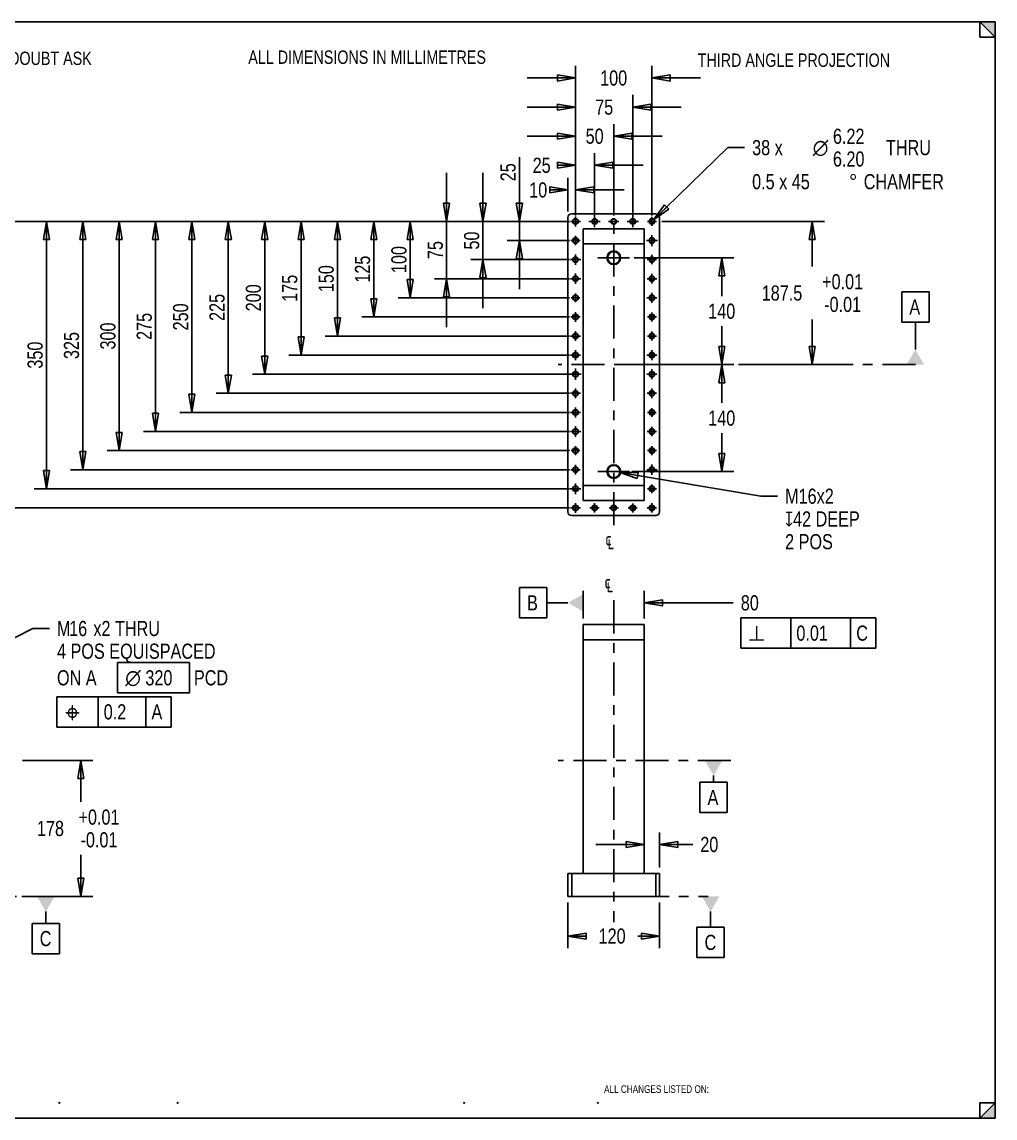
# Model space of a CAD drawing. Header units: inches. Extents: x 0.1 to 16.4, y 0 to 11.6.
# Drawn here: x 6.39 to 16.42, y 0.28 to 11.57 of the extents above; entities that cross this region are included whole.
import ezdxf
from ezdxf.enums import TextEntityAlignment as Align

# ---------------------------------------------------------------- set-up
doc = ezdxf.new("R2010")
doc.units = ezdxf.units.IN
doc.header["$LTSCALE"] = 0.909449
doc.header["$MEASUREMENT"] = 0
doc.linetypes.add('CENTER', pattern=[0.6, 0.375, -0.075, 0.075, -0.075])
doc.linetypes.add('DASHED', pattern=[0.2, 0.1, -0.1])
doc.layers.get('0').update_dxf_attribs({"linetype": 'CONTINUOUS'})
doc.layers.add('02___PRT_ALL_AXES', color=7, linetype='CONTINUOUS')
doc.styles.get("Standard").update_dxf_attribs({"font": 'txt', "width": 0.8})
doc.styles.add('TEXTSTYLE_1', font='gdt', dxfattribs={"width": 0.8})
doc.dimstyles.new('DIMSTYLE_1', dxfattribs={"dimtxt": 0.15625, "dimasz": 0.1875, "dimexe": 0.125, "dimexo": 0.0625, "dimgap": 0.078125, "dimtad": 0, "dimtih": 1, "dimtoh": 1, "dimlfac": 5, "dimzin": 4, "dimdsep": 46, "dimtxsty": 'STANDARD', "dimblk": 'CLOSED', "dimblk1": 'CLOSED', "dimblk2": 'CLOSED', "dimcen": 0.09, "dimadec": 0, "dimazin": 0, "dimtp": 0.01, "dimtm": 0.01, "dimtfac": 1, "dimtofl": 0, "dimtmove": 0, "dimatfit": 3, "dimldrblk": 'CLOSED', "dimfxl": 1, "dimtolj": 1, "dimtzin": 4, "dimarcsym": 0})
doc.dimstyles.new('DIMSTYLE_2', dxfattribs={"dimtxt": 0.15625, "dimasz": 0.1875, "dimexe": 0.125, "dimexo": 0.0625, "dimgap": 0.078125, "dimtad": 0, "dimtih": 1, "dimtoh": 1, "dimlfac": 5, "dimzin": 4, "dimdsep": 46, "dimtxsty": 'STANDARD', "dimblk": 'CLOSED', "dimblk1": 'CLOSED', "dimblk2": 'CLOSED', "dimcen": 0.09, "dimadec": 0, "dimazin": 0, "dimtol": 1, "dimtp": 0.01, "dimtm": 0.01, "dimtfac": 1, "dimtofl": 0, "dimtmove": 0, "dimatfit": 3, "dimldrblk": 'CLOSED', "dimfxl": 1, "dimtolj": 1, "dimtzin": 4, "dimarcsym": 0})
doc.dimstyles.new('DIMSTYLE_3', dxfattribs={"dimtxt": 0.15625, "dimasz": 0.1875, "dimexe": 0.125, "dimexo": 0.0625, "dimgap": 0.09, "dimtad": 0, "dimtih": 1, "dimtoh": 1, "dimlfac": 5, "dimzin": 4, "dimdsep": 46, "dimtxsty": 'STANDARD', "dimblk": 'CLOSED', "dimblk1": 'CLOSED', "dimblk2": 'CLOSED', "dimcen": 0.09, "dimadec": 0, "dimazin": 0, "dimtp": 0.01, "dimtm": 0.01, "dimtfac": 1, "dimtofl": 0, "dimtmove": 0, "dimatfit": 2, "dimldrblk": 'CLOSED', "dimfxl": 1, "dimtolj": 1, "dimtzin": 4, "dimarcsym": 0})
doc.dimstyles.new('DIMSTYLE_5', dxfattribs={"dimtxt": 0.15625, "dimasz": 0.1875, "dimexe": 0.125, "dimexo": 0.0625, "dimgap": 0.039062, "dimtad": 0, "dimtih": 1, "dimtoh": 1, "dimlfac": 5, "dimzin": 4, "dimdsep": 46, "dimtxsty": 'STANDARD', "dimblk": 'CLOSED', "dimblk1": 'CLOSED', "dimblk2": 'CLOSED', "dimcen": 0.09, "dimadec": 0, "dimazin": 0, "dimtp": 0.01, "dimtm": 0.01, "dimtfac": 1, "dimtofl": 0, "dimtmove": 0, "dimatfit": 3, "dimldrblk": 'CLOSED', "dimfxl": 1, "dimtolj": 1, "dimtzin": 4, "dimarcsym": 0})
doc.dimstyles.new('DIMSTYLE_6', dxfattribs={"dimtxt": 0.15625, "dimasz": 0.1875, "dimexe": 0.125, "dimexo": 0.0625, "dimgap": 0.09, "dimtad": 0, "dimtih": 1, "dimtoh": 1, "dimlfac": 5, "dimzin": 4, "dimdsep": 46, "dimtxsty": 'STANDARD', "dimblk": 'CLOSED', "dimblk1": 'CLOSED', "dimblk2": 'CLOSED', "dimcen": 0.09, "dimadec": 0, "dimazin": 0, "dimlim": 1, "dimtp": 0.02, "dimtfac": 1, "dimtofl": 0, "dimtmove": 0, "dimatfit": 2, "dimldrblk": 'CLOSED', "dimfxl": 1, "dimtolj": 1, "dimtzin": 4, "dimarcsym": 0})

# ---------------------------------------------------------------- blocks, each defined once
blk = doc.blocks.new('_CLOSED')
at = {"color": 0, "linetype": 'BYBLOCK'}
for p, q in [((0, 0), (-1, 0.167)), ((-1, 0.167), (-1, -0.167)), ((-1, -0.167), (0, 0)), ((-1, 0), (0, 0))]:
    blk.add_line(p, q, dxfattribs=at)
blk = doc.blocks.new('*D0')
at = {"color": 2, "linetype": 'CONTINUOUS'}
for p, q in [((12.959, 3.221), (12.959, 2.858)), ((12.801, 3.096), (12.301, 3.096)), ((12.801, 3.111), (12.801, 2.971)), ((12.959, 3.096), (13.301, 3.096))]:
    blk.add_line(p, q, dxfattribs=at)
at = {"color": 2, "linetype": 'CONTINUOUS', "xscale": 0.1875, "yscale": 0.1875, "zscale": 0.1875}
blk.add_blockref('_CLOSED', (12.801, 3.096), dxfattribs=at)
at = {"color": 2, "linetype": 'CONTINUOUS', "xscale": 0.1875, "yscale": 0.1875, "zscale": 0.1875, "rotation": 180}
blk.add_blockref('_CLOSED', (12.959, 3.096), dxfattribs=at)
at = {"color": 2, "linetype": 'CONTINUOUS', "insert": (13.379, 3.174), "char_height": 0.1562, "width": 0.25, "attachment_point": 1, "line_spacing_factor": 0.9}
blk.add_mtext('20', dxfattribs=at)
blk = doc.blocks.new('*D1')
at = {"color": 2, "linetype": 'CONTINUOUS'}
for p, q in [((6.394, 3.962), (7.119, 3.962)), ((6.994, 3.962), (6.994, 3.534)), ((6.994, 2.56), (6.994, 2.988)), ((6.387, 2.56), (7.119, 2.56))]:
    blk.add_line(p, q, dxfattribs=at)
at = {"color": 2, "linetype": 'CONTINUOUS', "xscale": 0.1875, "yscale": 0.1875, "zscale": 0.1875}
for p, rotation in [((6.994, 3.962), 90), ((6.994, 2.56), 270)]:
    blk.add_blockref('_CLOSED', p, dxfattribs=dict(at, rotation=rotation))
at = {"color": 2, "linetype": 'CONTINUOUS', "width": 0.8}
for s, p in [('+0.01', (7.181, 3.3)), ('178', (6.681, 3.183)), ('-0.01', (7.181, 3.066))]:
    blk.add_text(s, height=0.1562, dxfattribs=at).set_placement(p, align=Align.CENTER)
blk = doc.blocks.new('*D2')
at = {"color": 2, "linetype": 'CONTINUOUS'}
for p, q in [((5.624, 4.881), (6.498, 5.322)), ((6.498, 5.322), (6.67, 5.322))]:
    blk.add_line(p, q, dxfattribs=at)
at = {"color": 2, "linetype": 'CONTINUOUS', "xscale": 0.1875, "yscale": 0.1875, "zscale": 0.1875, "rotation": 206.7880639084}
blk.add_blockref('_CLOSED', (5.624, 4.881), dxfattribs=at)
at = {"color": 2, "linetype": 'CONTINUOUS', "width": 0.8}
for s, height, p in [('M', 0.156, (6.748, 5.244)), ('16', 0.1562, (6.873, 5.244)), ('x2 THRU', 0.1562, (7.123, 5.244)), ('4 POS EQUISPACED', 0.15625, (6.748, 5.01)), ('ON A ', 0.1562, (6.748, 4.736)), ('320', 0.1562, (7.659, 4.736)), (' PCD', 0.1562, (8.113, 4.736))]:
    blk.add_text(s, height=height, dxfattribs=at).set_placement(p)
at = {"color": 2, "linetype": 'CONTINUOUS', "style": 'TEXTSTYLE_1'}
blk.add_text('n', height=0.156, dxfattribs=at).set_placement((7.451, 4.736))
blk = doc.blocks.new('*D4')
at = {"color": 2, "linetype": 'CONTINUOUS'}
for p, q in [((12.983, 9.518), (14.658, 9.518)), ((14.533, 9.518), (14.533, 9.053)), ((14.533, 8.042), (14.533, 8.507)), ((13.863, 8.042), (14.658, 8.042))]:
    blk.add_line(p, q, dxfattribs=at)
at = {"color": 2, "linetype": 'CONTINUOUS', "xscale": 0.1875, "yscale": 0.1875, "zscale": 0.1875}
for p, rotation in [((14.533, 9.518), 90), ((14.533, 8.042), 270)]:
    blk.add_blockref('_CLOSED', p, dxfattribs=dict(at, rotation=rotation))
at = {"color": 2, "linetype": 'CONTINUOUS', "width": 0.8}
for s, p in [('+0.01', (14.846, 8.819)), ('187.5', (14.221, 8.702)), ('-0.01', (14.846, 8.585))]:
    blk.add_text(s, height=0.1562, dxfattribs=at).set_placement(p, align=Align.CENTER)
blk = doc.blocks.new('*D5')
at = {"color": 2, "linetype": 'CONTINUOUS'}
for p, q in [((11.514, 9.518), (11.514, 10.182)), ((11.514, 10.182), (11.514, 9.42)), ((12.03, 9.518), (11.389, 9.518)), ((11.514, 8.821), (11.514, 9.42)), ((12.03, 9.321), (11.389, 9.321)), ((11.514, 9.321), (11.514, 8.821))]:
    blk.add_line(p, q, dxfattribs=at)
at = {"color": 2, "linetype": 'CONTINUOUS', "xscale": 0.1875, "yscale": 0.1875, "zscale": 0.1875}
for p, rotation in [((11.514, 9.518), 270), ((11.514, 9.321), 90)]:
    blk.add_blockref('_CLOSED', p, dxfattribs=dict(at, rotation=rotation))
at = {"color": 2, "linetype": 'CONTINUOUS', "insert": (11.319, 9.932), "char_height": 0.1562, "width": 0.25, "attachment_point": 1, "rotation": 90, "line_spacing_factor": 0.9}
blk.add_mtext('25', dxfattribs=at)
blk = doc.blocks.new('*D6')
at = {"color": 2, "linetype": 'CONTINUOUS'}
for p, q in [((11.139, 9.518), (11.139, 10.018)), ((11.139, 10.018), (11.139, 9.321)), ((12.03, 9.518), (11.014, 9.518)), ((11.139, 8.625), (11.139, 9.321)), ((12.03, 9.125), (11.014, 9.125)), ((11.139, 9.125), (11.139, 8.625))]:
    blk.add_line(p, q, dxfattribs=at)
at = {"color": 2, "linetype": 'CONTINUOUS', "xscale": 0.1875, "yscale": 0.1875, "zscale": 0.1875}
for p, rotation in [((11.139, 9.518), 270), ((11.139, 9.125), 90)]:
    blk.add_blockref('_CLOSED', p, dxfattribs=dict(at, rotation=rotation))
at = {"color": 2, "linetype": 'CONTINUOUS', "insert": (10.944, 9.321), "char_height": 0.1562, "width": 0.25, "attachment_point": 2, "rotation": 90, "line_spacing_factor": 0.9}
blk.add_mtext('50', dxfattribs=at)
blk = doc.blocks.new('*D7')
at = {"color": 2, "linetype": 'CONTINUOUS'}
for p, q in [((10.764, 9.518), (10.764, 10.018)), ((10.764, 10.018), (10.764, 9.223)), ((12.03, 9.518), (10.639, 9.518)), ((10.764, 8.428), (10.764, 9.223)), ((12.03, 8.928), (10.639, 8.928)), ((10.764, 8.928), (10.764, 8.428))]:
    blk.add_line(p, q, dxfattribs=at)
at = {"color": 2, "linetype": 'CONTINUOUS', "xscale": 0.1875, "yscale": 0.1875, "zscale": 0.1875}
for p, rotation in [((10.764, 9.518), 270), ((10.764, 8.928), 90)]:
    blk.add_blockref('_CLOSED', p, dxfattribs=dict(at, rotation=rotation))
at = {"color": 2, "linetype": 'CONTINUOUS', "insert": (10.569, 9.223), "char_height": 0.1562, "width": 0.25, "attachment_point": 2, "rotation": 90, "line_spacing_factor": 0.9}
blk.add_mtext('75', dxfattribs=at)
blk = doc.blocks.new('*D8')
at = {"color": 2, "linetype": 'CONTINUOUS'}
for p, q in [((12.03, 9.518), (10.264, 9.518)), ((10.389, 9.518), (10.389, 9.125)), ((10.389, 8.731), (10.389, 9.125)), ((12.03, 8.731), (10.264, 8.731))]:
    blk.add_line(p, q, dxfattribs=at)
at = {"color": 2, "linetype": 'CONTINUOUS', "xscale": 0.1875, "yscale": 0.1875, "zscale": 0.1875}
for p, rotation in [((10.389, 9.518), 90), ((10.389, 8.731), 270)]:
    blk.add_blockref('_CLOSED', p, dxfattribs=dict(at, rotation=rotation))
at = {"color": 2, "linetype": 'CONTINUOUS', "insert": (10.194, 9.125), "char_height": 0.1562, "width": 0.375, "attachment_point": 2, "rotation": 90, "line_spacing_factor": 0.9}
blk.add_mtext('100', dxfattribs=at)
blk = doc.blocks.new('*D9')
at = {"color": 2, "linetype": 'CONTINUOUS'}
for p, q in [((12.03, 9.518), (9.889, 9.518)), ((10.014, 9.518), (10.014, 9.026)), ((10.014, 8.534), (10.014, 9.026)), ((12.03, 8.534), (9.889, 8.534))]:
    blk.add_line(p, q, dxfattribs=at)
at = {"color": 2, "linetype": 'CONTINUOUS', "xscale": 0.1875, "yscale": 0.1875, "zscale": 0.1875}
for p, rotation in [((10.014, 9.518), 90), ((10.014, 8.534), 270)]:
    blk.add_blockref('_CLOSED', p, dxfattribs=dict(at, rotation=rotation))
at = {"color": 2, "linetype": 'CONTINUOUS', "insert": (9.819, 9.026), "char_height": 0.1562, "width": 0.375, "attachment_point": 2, "rotation": 90, "line_spacing_factor": 0.9}
blk.add_mtext('125', dxfattribs=at)
blk = doc.blocks.new('*D10')
at = {"color": 2, "linetype": 'CONTINUOUS'}
for p, q in [((12.03, 9.518), (9.514, 9.518)), ((9.639, 9.518), (9.639, 8.928)), ((9.639, 8.337), (9.639, 8.928)), ((12.03, 8.337), (9.514, 8.337))]:
    blk.add_line(p, q, dxfattribs=at)
at = {"color": 2, "linetype": 'CONTINUOUS', "xscale": 0.1875, "yscale": 0.1875, "zscale": 0.1875}
for p, rotation in [((9.639, 9.518), 90), ((9.639, 8.337), 270)]:
    blk.add_blockref('_CLOSED', p, dxfattribs=dict(at, rotation=rotation))
at = {"color": 2, "linetype": 'CONTINUOUS', "insert": (9.444, 8.928), "char_height": 0.1562, "width": 0.375, "attachment_point": 2, "rotation": 90, "line_spacing_factor": 0.9}
blk.add_mtext('150', dxfattribs=at)
blk = doc.blocks.new('*D11')
at = {"color": 2, "linetype": 'CONTINUOUS'}
for p, q in [((12.03, 9.518), (9.139, 9.518)), ((9.264, 9.518), (9.264, 8.829)), ((9.264, 8.14), (9.264, 8.829)), ((12.03, 8.14), (9.139, 8.14))]:
    blk.add_line(p, q, dxfattribs=at)
at = {"color": 2, "linetype": 'CONTINUOUS', "xscale": 0.1875, "yscale": 0.1875, "zscale": 0.1875}
for p, rotation in [((9.264, 9.518), 90), ((9.264, 8.14), 270)]:
    blk.add_blockref('_CLOSED', p, dxfattribs=dict(at, rotation=rotation))
at = {"color": 2, "linetype": 'CONTINUOUS', "insert": (9.069, 8.829), "char_height": 0.1562, "width": 0.375, "attachment_point": 2, "rotation": 90, "line_spacing_factor": 0.9}
blk.add_mtext('175', dxfattribs=at)
blk = doc.blocks.new('*D12')
at = {"color": 2, "linetype": 'CONTINUOUS'}
for p, q in [((12.03, 9.518), (8.764, 9.518)), ((8.889, 9.518), (8.889, 8.731)), ((8.889, 7.943), (8.889, 8.731)), ((12.03, 7.943), (8.764, 7.943))]:
    blk.add_line(p, q, dxfattribs=at)
at = {"color": 2, "linetype": 'CONTINUOUS', "xscale": 0.1875, "yscale": 0.1875, "zscale": 0.1875}
for p, rotation in [((8.889, 9.518), 90), ((8.889, 7.943), 270)]:
    blk.add_blockref('_CLOSED', p, dxfattribs=dict(at, rotation=rotation))
at = {"color": 2, "linetype": 'CONTINUOUS', "insert": (8.694, 8.731), "char_height": 0.1562, "width": 0.375, "attachment_point": 2, "rotation": 90, "line_spacing_factor": 0.9}
blk.add_mtext('200', dxfattribs=at)
blk = doc.blocks.new('*D13')
at = {"color": 2, "linetype": 'CONTINUOUS'}
for p, q in [((12.03, 9.518), (8.389, 9.518)), ((8.514, 9.518), (8.514, 8.632)), ((8.514, 7.747), (8.514, 8.632)), ((12.03, 7.747), (8.389, 7.747))]:
    blk.add_line(p, q, dxfattribs=at)
at = {"color": 2, "linetype": 'CONTINUOUS', "xscale": 0.1875, "yscale": 0.1875, "zscale": 0.1875}
for p, rotation in [((8.514, 9.518), 90), ((8.514, 7.747), 270)]:
    blk.add_blockref('_CLOSED', p, dxfattribs=dict(at, rotation=rotation))
at = {"color": 2, "linetype": 'CONTINUOUS', "insert": (8.319, 8.632), "char_height": 0.1562, "width": 0.375, "attachment_point": 2, "rotation": 90, "line_spacing_factor": 0.9}
blk.add_mtext('225', dxfattribs=at)
blk = doc.blocks.new('*D14')
at = {"color": 2, "linetype": 'CONTINUOUS'}
for p, q in [((12.03, 9.518), (8.014, 9.518)), ((8.139, 9.518), (8.139, 8.534)), ((8.139, 7.55), (8.139, 8.534)), ((12.03, 7.55), (8.014, 7.55))]:
    blk.add_line(p, q, dxfattribs=at)
at = {"color": 2, "linetype": 'CONTINUOUS', "xscale": 0.1875, "yscale": 0.1875, "zscale": 0.1875}
for p, rotation in [((8.139, 9.518), 90), ((8.139, 7.55), 270)]:
    blk.add_blockref('_CLOSED', p, dxfattribs=dict(at, rotation=rotation))
at = {"color": 2, "linetype": 'CONTINUOUS', "insert": (7.944, 8.534), "char_height": 0.1562, "width": 0.375, "attachment_point": 2, "rotation": 90, "line_spacing_factor": 0.9}
blk.add_mtext('250', dxfattribs=at)
blk = doc.blocks.new('*D15')
at = {"color": 2, "linetype": 'CONTINUOUS'}
for p, q in [((12.03, 9.518), (7.639, 9.518)), ((7.764, 9.518), (7.764, 8.436)), ((7.764, 7.353), (7.764, 8.436)), ((12.03, 7.353), (7.639, 7.353))]:
    blk.add_line(p, q, dxfattribs=at)
at = {"color": 2, "linetype": 'CONTINUOUS', "xscale": 0.1875, "yscale": 0.1875, "zscale": 0.1875}
for p, rotation in [((7.764, 9.518), 90), ((7.764, 7.353), 270)]:
    blk.add_blockref('_CLOSED', p, dxfattribs=dict(at, rotation=rotation))
at = {"color": 2, "linetype": 'CONTINUOUS', "insert": (7.569, 8.436), "char_height": 0.1562, "width": 0.375, "attachment_point": 2, "rotation": 90, "line_spacing_factor": 0.9}
blk.add_mtext('275', dxfattribs=at)
blk = doc.blocks.new('*D16')
at = {"color": 2, "linetype": 'CONTINUOUS'}
for p, q in [((12.03, 9.518), (7.264, 9.518)), ((7.389, 9.518), (7.389, 8.337)), ((7.389, 7.156), (7.389, 8.337)), ((12.03, 7.156), (7.264, 7.156))]:
    blk.add_line(p, q, dxfattribs=at)
at = {"color": 2, "linetype": 'CONTINUOUS', "xscale": 0.1875, "yscale": 0.1875, "zscale": 0.1875}
for p, rotation in [((7.389, 9.518), 90), ((7.389, 7.156), 270)]:
    blk.add_blockref('_CLOSED', p, dxfattribs=dict(at, rotation=rotation))
at = {"color": 2, "linetype": 'CONTINUOUS', "insert": (7.194, 8.337), "char_height": 0.1562, "width": 0.375, "attachment_point": 2, "rotation": 90, "line_spacing_factor": 0.9}
blk.add_mtext('300', dxfattribs=at)
blk = doc.blocks.new('*D17')
at = {"color": 2, "linetype": 'CONTINUOUS'}
for p, q in [((12.03, 9.518), (6.889, 9.518)), ((7.014, 9.518), (7.014, 8.239)), ((7.014, 6.959), (7.014, 8.239)), ((12.03, 6.959), (6.889, 6.959))]:
    blk.add_line(p, q, dxfattribs=at)
at = {"color": 2, "linetype": 'CONTINUOUS', "xscale": 0.1875, "yscale": 0.1875, "zscale": 0.1875}
for p, rotation in [((7.014, 9.518), 90), ((7.014, 6.959), 270)]:
    blk.add_blockref('_CLOSED', p, dxfattribs=dict(at, rotation=rotation))
at = {"color": 2, "linetype": 'CONTINUOUS', "insert": (6.819, 8.239), "char_height": 0.1562, "width": 0.375, "attachment_point": 2, "rotation": 90, "line_spacing_factor": 0.9}
blk.add_mtext('325', dxfattribs=at)
blk = doc.blocks.new('*D18')
at = {"color": 2, "linetype": 'CONTINUOUS'}
for p, q in [((12.03, 9.518), (6.514, 9.518)), ((6.639, 9.518), (6.639, 8.14)), ((6.639, 6.762), (6.639, 8.14)), ((12.03, 6.762), (6.514, 6.762))]:
    blk.add_line(p, q, dxfattribs=at)
at = {"color": 2, "linetype": 'CONTINUOUS', "xscale": 0.1875, "yscale": 0.1875, "zscale": 0.1875}
for p, rotation in [((6.639, 9.518), 90), ((6.639, 6.762), 270)]:
    blk.add_blockref('_CLOSED', p, dxfattribs=dict(at, rotation=rotation))
at = {"color": 2, "linetype": 'CONTINUOUS', "insert": (6.444, 8.14), "char_height": 0.1562, "width": 0.375, "attachment_point": 2, "rotation": 90, "line_spacing_factor": 0.9}
blk.add_mtext('350', dxfattribs=at)
blk = doc.blocks.new('*D19')
at = {"color": 2, "linetype": 'CONTINUOUS'}
for p, q in [((12.03, 9.518), (6.139, 9.518)), ((6.264, 9.518), (6.264, 8.042)), ((6.264, 6.565), (6.264, 8.042)), ((12.03, 6.565), (6.139, 6.565))]:
    blk.add_line(p, q, dxfattribs=at)
at = {"color": 2, "linetype": 'CONTINUOUS', "xscale": 0.1875, "yscale": 0.1875, "zscale": 0.1875}
for p, rotation in [((6.264, 9.518), 90), ((6.264, 6.565), 270)]:
    blk.add_blockref('_CLOSED', p, dxfattribs=dict(at, rotation=rotation))
at = {"color": 2, "linetype": 'CONTINUOUS', "insert": (6.069, 8.042), "char_height": 0.1562, "width": 0.375, "attachment_point": 2, "rotation": 90, "line_spacing_factor": 0.9}
blk.add_mtext('375', dxfattribs=at)
blk = doc.blocks.new('*D20')
at = {"color": 2, "linetype": 'CONTINUOUS'}
for p, q in [((12.093, 9.581), (12.093, 10.222)), ((12.29, 9.581), (12.29, 10.222)), ((12.093, 10.097), (11.915, 10.097)), ((12.29, 10.097), (12.79, 10.097))]:
    blk.add_line(p, q, dxfattribs=at)
at = {"color": 2, "linetype": 'CONTINUOUS', "xscale": 0.1875, "yscale": 0.1875, "zscale": 0.1875}
blk.add_blockref('_CLOSED', (12.093, 10.097), dxfattribs=at)
at = {"color": 2, "linetype": 'CONTINUOUS', "xscale": 0.1875, "yscale": 0.1875, "zscale": 0.1875, "rotation": 180}
blk.add_blockref('_CLOSED', (12.29, 10.097), dxfattribs=at)
at = {"color": 2, "linetype": 'CONTINUOUS', "insert": (11.837, 10.175), "char_height": 0.1562, "width": 0.25, "attachment_point": 3, "line_spacing_factor": 0.9}
blk.add_mtext('25', dxfattribs=at)
blk = doc.blocks.new('*D21')
at = {"color": 2, "linetype": 'CONTINUOUS'}
for p, q in [((12.093, 9.581), (12.093, 10.522)), ((12.486, 9.581), (12.486, 10.522)), ((12.093, 10.397), (11.593, 10.397)), ((12.486, 10.397), (12.986, 10.397))]:
    blk.add_line(p, q, dxfattribs=at)
at = {"color": 2, "linetype": 'CONTINUOUS', "xscale": 0.1875, "yscale": 0.1875, "zscale": 0.1875}
blk.add_blockref('_CLOSED', (12.093, 10.397), dxfattribs=at)
at = {"color": 2, "linetype": 'CONTINUOUS', "xscale": 0.1875, "yscale": 0.1875, "zscale": 0.1875, "rotation": 180}
blk.add_blockref('_CLOSED', (12.486, 10.397), dxfattribs=at)
at = {"color": 2, "linetype": 'CONTINUOUS', "insert": (12.29, 10.475), "char_height": 0.1562, "width": 0.25, "attachment_point": 2, "line_spacing_factor": 0.9}
blk.add_mtext('50', dxfattribs=at)
blk = doc.blocks.new('*D22')
at = {"color": 2, "linetype": 'CONTINUOUS'}
for p, q in [((12.093, 9.581), (12.093, 10.822)), ((12.683, 9.581), (12.683, 10.822)), ((12.093, 10.697), (11.593, 10.697)), ((12.683, 10.697), (13.183, 10.697))]:
    blk.add_line(p, q, dxfattribs=at)
at = {"color": 2, "linetype": 'CONTINUOUS', "xscale": 0.1875, "yscale": 0.1875, "zscale": 0.1875}
blk.add_blockref('_CLOSED', (12.093, 10.697), dxfattribs=at)
at = {"color": 2, "linetype": 'CONTINUOUS', "xscale": 0.1875, "yscale": 0.1875, "zscale": 0.1875, "rotation": 180}
blk.add_blockref('_CLOSED', (12.683, 10.697), dxfattribs=at)
at = {"color": 2, "linetype": 'CONTINUOUS', "insert": (12.388, 10.775), "char_height": 0.1562, "width": 0.25, "attachment_point": 2, "line_spacing_factor": 0.9}
blk.add_mtext('75', dxfattribs=at)
blk = doc.blocks.new('*D23')
at = {"color": 2, "linetype": 'CONTINUOUS'}
for p, q in [((12.093, 9.581), (12.093, 11.122)), ((12.88, 9.581), (12.88, 11.122)), ((12.093, 10.997), (11.593, 10.997)), ((12.88, 10.997), (13.38, 10.997))]:
    blk.add_line(p, q, dxfattribs=at)
at = {"color": 2, "linetype": 'CONTINUOUS', "xscale": 0.1875, "yscale": 0.1875, "zscale": 0.1875}
blk.add_blockref('_CLOSED', (12.093, 10.997), dxfattribs=at)
at = {"color": 2, "linetype": 'CONTINUOUS', "xscale": 0.1875, "yscale": 0.1875, "zscale": 0.1875, "rotation": 180}
blk.add_blockref('_CLOSED', (12.88, 10.997), dxfattribs=at)
at = {"color": 2, "linetype": 'CONTINUOUS', "insert": (12.486, 11.075), "char_height": 0.1562, "width": 0.375, "attachment_point": 2, "line_spacing_factor": 0.9}
blk.add_mtext('100', dxfattribs=at)
blk = doc.blocks.new('*D26')
at = {"color": 2, "linetype": 'CONTINUOUS'}
for p, q in [((12.898, 9.535), (13.663, 10.279)), ((13.663, 10.279), (13.835, 10.279))]:
    blk.add_line(p, q, dxfattribs=at)
at = {"color": 2, "linetype": 'CONTINUOUS', "xscale": 0.1875, "yscale": 0.1875, "zscale": 0.1875, "rotation": 224.1871013314}
blk.add_blockref('_CLOSED', (12.898, 9.535), dxfattribs=at)
at = {"color": 2, "linetype": 'CONTINUOUS', "width": 0.8}
for s, p in [('6.22', (14.746, 10.318)), ('38 x ', (13.913, 10.201)), (' THRU', (15.246, 10.201)), ('6.20', (14.746, 10.084)), ('0.5 x 45', (13.913, 9.85)), (' CHAMFER', (15.017, 9.85))]:
    blk.add_text(s, height=0.1562, dxfattribs=at).set_placement(p)
at = {"color": 2, "linetype": 'CONTINUOUS', "style": 'TEXTSTYLE_1'}
for s, p in [('n', (14.538, 10.201)), ('~', (14.913, 9.85))]:
    blk.add_text(s, height=0.156, dxfattribs=at).set_placement(p)
blk = doc.blocks.new('*D27')
at = {"color": 2, "linetype": 'CONTINUOUS'}
for p, q in [((12.014, 9.62), (12.014, 9.968)), ((12.093, 9.643), (12.093, 9.968)), ((12.014, 9.843), (11.88, 9.843)), ((12.093, 9.843), (12.593, 9.843))]:
    blk.add_line(p, q, dxfattribs=at)
at = {"color": 2, "linetype": 'CONTINUOUS', "xscale": 0.1875, "yscale": 0.1875, "zscale": 0.1875}
blk.add_blockref('_CLOSED', (12.014, 9.843), dxfattribs=at)
at = {"color": 2, "linetype": 'CONTINUOUS', "xscale": 0.1875, "yscale": 0.1875, "zscale": 0.1875, "rotation": 180}
blk.add_blockref('_CLOSED', (12.093, 9.843), dxfattribs=at)
at = {"color": 2, "linetype": 'CONTINUOUS', "insert": (11.801, 9.921), "char_height": 0.1562, "width": 0.25, "attachment_point": 3, "line_spacing_factor": 0.9}
blk.add_mtext('10', dxfattribs=at)
blk = doc.blocks.new('*D28')
at = {"color": 2, "linetype": 'CONTINUOUS'}
for p, q in [((12.014, 2.498), (12.014, 2.027)), ((12.959, 2.498), (12.959, 2.027)), ((12.014, 2.152), (12.204, 2.152)), ((12.959, 2.152), (12.735, 2.152))]:
    blk.add_line(p, q, dxfattribs=at)
at = {"color": 2, "linetype": 'CONTINUOUS', "xscale": 0.1875, "yscale": 0.1875, "zscale": 0.1875, "rotation": 180}
blk.add_blockref('_CLOSED', (12.014, 2.152), dxfattribs=at)
at = {"color": 2, "linetype": 'CONTINUOUS', "xscale": 0.1875, "yscale": 0.1875, "zscale": 0.1875}
blk.add_blockref('_CLOSED', (12.959, 2.152), dxfattribs=at)
at = {"color": 2, "linetype": 'CONTINUOUS', "insert": (12.47, 2.23), "char_height": 0.1562, "width": 0.375, "attachment_point": 2, "line_spacing_factor": 0.9}
blk.add_mtext('120', dxfattribs=at)
blk = doc.blocks.new('*D29')
at = {"color": 2, "linetype": 'CONTINUOUS'}
for p, q in [((12.698, 9.144), (13.725, 9.144)), ((13.6, 9.144), (13.6, 8.749)), ((13.6, 8.042), (13.6, 8.437)), ((12.549, 8.042), (13.725, 8.042))]:
    blk.add_line(p, q, dxfattribs=at)
at = {"color": 2, "linetype": 'CONTINUOUS', "xscale": 0.1875, "yscale": 0.1875, "zscale": 0.1875}
for p, rotation in [((13.6, 9.144), 90), ((13.6, 8.042), 270)]:
    blk.add_blockref('_CLOSED', p, dxfattribs=dict(at, rotation=rotation))
at = {"color": 2, "linetype": 'CONTINUOUS', "insert": (13.6, 8.671), "char_height": 0.1562, "width": 0.375, "attachment_point": 2, "line_spacing_factor": 0.9}
blk.add_mtext('140', dxfattribs=at)
blk = doc.blocks.new('*D30')
at = {"color": 2, "linetype": 'CONTINUOUS'}
for p, q in [((12.549, 8.042), (13.725, 8.042)), ((13.6, 8.042), (13.6, 7.647)), ((13.6, 6.939), (13.6, 7.334)), ((12.672, 6.939), (13.725, 6.939))]:
    blk.add_line(p, q, dxfattribs=at)
at = {"color": 2, "linetype": 'CONTINUOUS', "xscale": 0.1875, "yscale": 0.1875, "zscale": 0.1875}
for p, rotation in [((13.6, 8.042), 90), ((13.6, 6.939), 270)]:
    blk.add_blockref('_CLOSED', p, dxfattribs=dict(at, rotation=rotation))
at = {"color": 2, "linetype": 'CONTINUOUS', "insert": (13.6, 7.569), "char_height": 0.1562, "width": 0.375, "attachment_point": 2, "line_spacing_factor": 0.9}
blk.add_mtext('140', dxfattribs=at)
blk = doc.blocks.new('*D31')
at = {"color": 2, "linetype": 'CONTINUOUS'}
for p, q in [((12.549, 6.929), (14.003, 6.686)), ((14.003, 6.686), (14.175, 6.686))]:
    blk.add_line(p, q, dxfattribs=at)
at = {"color": 2, "linetype": 'CONTINUOUS', "xscale": 0.1875, "yscale": 0.1875, "zscale": 0.1875, "rotation": 170.508401072}
blk.add_blockref('_CLOSED', (12.549, 6.929), dxfattribs=at)
at = {"color": 2, "linetype": 'CONTINUOUS', "insert": (14.253, 6.764), "char_height": 0.15625, "width": 1.09635, "attachment_point": 1, "line_spacing_factor": 0.9}
blk.add_mtext('M16x2 \\P\\Fgdt;{\\Fgdt;x}\\Ftxt;42 DEEP\\P2 POS ', dxfattribs=at)

msp = doc.modelspace()

# ---------------------------------------------------------------- hatches: boundary and pattern name
at = {"linetype": 'CONTINUOUS'}
h = msp.add_hatch(color=2, dxfattribs=at)
edge = h.paths.add_edge_path()
edge.add_line((16.4173, 11.4173), (16.4173, 11.5748))
edge.add_line((16.2598, 11.5748), (16.4173, 11.4173))
edge.add_line((16.2598, 11.5748), (16.4173, 11.5748))
msp.add_hatch(color=2, dxfattribs=at).paths.add_polyline_path([(16.4173, 0.2756), (16.4173, 0.4331), (16.2598, 0.2756)])

# ---------------------------------------------------------------- linework, layer by layer
at = {"color": 7, "linetype": 'CONTINUOUS'}
for p, q in [((0.4331, 11.5748), (16.2598, 11.5748)), ((16.2598, 11.5748), (16.4173, 11.5748)), ((16.2598, 11.5748), (16.4173, 11.4173)), ((16.2598, 11.4173), (16.2598, 11.5748)), ((16.4173, 11.4173), (16.4173, 11.5748)), ((16.2598, 11.4173), (16.4173, 11.4173)), ((16.4173, 0.4331), (16.4173, 11.4173)), ((12.014, 6.5261), (12.014, 9.5576)), ((12.9195, 9.597), (12.0534, 9.597)), ((12.9589, 9.5576), (12.9589, 6.5261)), ((12.1715, 6.6403), (12.1715, 9.4434)), ((12.8014, 9.4434), (12.1715, 9.4434)), ((12.8014, 6.6403), (12.8014, 9.4434)), ((12.8014, 9.2859), (12.1715, 9.2859)), ((12.8014, 6.7977), (12.1715, 6.7977)), ((12.8014, 6.6403), (12.1715, 6.6403)), ((12.9195, 6.4867), (12.0534, 6.4867)), ((12.1715, 2.7965), (12.1715, 5.3634)), ((12.8014, 5.3634), (12.1715, 5.3634)), ((12.8014, 2.7965), (12.8014, 5.3634)), ((12.8014, 5.2059), (12.1715, 5.2059)), ((12.014, 2.7965), (12.9589, 2.7965)), ((12.014, 2.5603), (12.014, 2.7965)), ((12.0534, 2.5603), (12.0534, 2.7965)), ((12.9195, 2.7965), (12.9195, 2.5603)), ((12.9589, 2.7965), (12.9589, 2.5603)), ((12.9589, 2.5603), (12.014, 2.5603)), ((6.7778, 0.4269), (6.7655, 0.4392)), ((6.7778, 0.4392), (6.7655, 0.4269)), ((7.9983, 0.4269), (7.986, 0.4392)), ((7.9983, 0.4392), (7.986, 0.4269)), ((10.951, 0.4269), (10.9387, 0.4392)), ((10.951, 0.4392), (10.9387, 0.4269)), ((12.329, 0.4269), (12.3167, 0.4392)), ((12.329, 0.4392), (12.3167, 0.4269)), ((16.4173, 0.4331), (16.2598, 0.2756)), ((16.2598, 0.4331), (16.4173, 0.4331)), ((16.2598, 0.2756), (16.2598, 0.4331)), ((16.4173, 0.2756), (16.4173, 0.4331)), ((0.4331, 0.2756), (16.2598, 0.2756)), ((16.2598, 0.2756), (16.4173, 0.2756))]:
    msp.add_line(p, q, dxfattribs=at)
at = {"color": 2, "linetype": 'CONTINUOUS'}
for p, q in [((11.5152, 5.4307), (11.5152, 5.7432)), ((11.5152, 5.7432), (11.7965, 5.7432)), ((11.7965, 5.7432), (11.7965, 5.4307)), ((12.1715, 5.4259), (12.1715, 5.712)), ((12.8014, 5.4259), (12.8014, 5.712)), ((12.0152, 5.587), (11.7965, 5.587)), ((12.8014, 5.587), (13.7182, 5.587)), ((11.7965, 5.4307), (11.5152, 5.4307)), ((13.7964, 5.4307), (13.7964, 5.1182)), ((15.1896, 5.4307), (13.7964, 5.4307)), ((14.3107, 5.1182), (14.3107, 5.4307)), ((14.9279, 5.1182), (14.9279, 5.4307)), ((15.1896, 5.1182), (15.1896, 5.4307)), ((13.7964, 5.1182), (15.1896, 5.1182)), ((7.9251, 4.6193), (6.748, 4.6193)), ((6.748, 4.6193), (6.748, 4.3068)), ((7.1712, 4.3068), (7.1712, 4.6193)), ((7.6634, 4.3068), (7.6634, 4.6193)), ((7.9251, 4.3068), (7.9251, 4.6193)), ((6.748, 4.3068), (7.9251, 4.3068)), ((6.6326, 2.404), (6.6326, 2.2821)), ((13.4855, 2.404), (13.4855, 2.2427)), ((6.4919, 1.9696), (6.4919, 2.2821)), ((6.4919, 2.2821), (6.7732, 2.2821)), ((6.7732, 2.2821), (6.7732, 1.9696)), ((13.3449, 2.2427), (13.6261, 2.2427)), ((13.3449, 1.9302), (13.3449, 2.2427)), ((13.6261, 2.2427), (13.6261, 1.9302)), ((6.7732, 1.9696), (6.4919, 1.9696)), ((13.6261, 1.9302), (13.3449, 1.9302))]:
    msp.add_line(p, q, dxfattribs=at)
at = {"color": 2, "linetype": 'DASHED'}
for p, q in [((6.232, 2.5603), (6.6326, 2.5603)), ((12.9589, 2.5603), (13.4855, 2.5603))]:
    msp.add_line(p, q, dxfattribs=at)
at = {"color": 2, "linetype": 'CONTINUOUS'}
for points in [[(12.8014, 5.587), (12.9889, 5.6182), (12.9889, 5.5557), (12.8014, 5.587)], [(7.373, 4.6583), (8.1126, 4.6583), (8.1126, 4.9708), (7.373, 4.9708), (7.373, 4.6583)]]:
    msp.add_lwpolyline(points, dxfattribs=at)
at = {"color": 7, "linetype": 'CONTINUOUS'}
for centre, radius in [((12.0927, 9.5182), 0.0283), ((12.0927, 9.5182), 0.0244), ((12.2896, 9.5182), 0.0283), ((12.2896, 9.5182), 0.0244), ((12.4864, 9.5182), 0.0283), ((12.4864, 9.5182), 0.0244), ((12.6833, 9.5182), 0.0283), ((12.6833, 9.5182), 0.0244), ((12.8801, 9.5182), 0.0283), ((12.8801, 9.5182), 0.0244), ((12.0927, 9.3214), 0.0283), ((12.0927, 9.3214), 0.0244), ((12.8801, 9.3214), 0.0283), ((12.8801, 9.3214), 0.0244), ((12.0927, 9.1245), 0.0283), ((12.4864, 9.1442), 0.0709), ((12.4864, 9.1442), 0.063), ((12.8801, 9.1245), 0.0283), ((12.0927, 9.1245), 0.0244), ((12.8801, 9.1245), 0.0244), ((12.0927, 8.9277), 0.0283), ((12.0927, 8.9277), 0.0244), ((12.8801, 8.9277), 0.0283), ((12.8801, 8.9277), 0.0244), ((12.0927, 8.7308), 0.0283), ((12.0927, 8.7308), 0.0244), ((12.8801, 8.7308), 0.0283), ((12.8801, 8.7308), 0.0244), ((12.0927, 8.534), 0.0283), ((12.0927, 8.534), 0.0244), ((12.8801, 8.534), 0.0283), ((12.8801, 8.534), 0.0244), ((12.0927, 8.3371), 0.0283), ((12.0927, 8.3371), 0.0244), ((12.8801, 8.3371), 0.0283), ((12.8801, 8.3371), 0.0244), ((12.0927, 8.1403), 0.0283), ((12.0927, 8.1403), 0.0244), ((12.8801, 8.1403), 0.0283), ((12.8801, 8.1403), 0.0244), ((12.0927, 7.9434), 0.0283), ((12.0927, 7.9434), 0.0244), ((12.8801, 7.9434), 0.0283), ((12.8801, 7.9434), 0.0244), ((12.0927, 7.7466), 0.0283), ((12.0927, 7.7466), 0.0244), ((12.8801, 7.7466), 0.0283), ((12.8801, 7.7466), 0.0244), ((12.0927, 7.5497), 0.0283), ((12.0927, 7.5497), 0.0244), ((12.8801, 7.5497), 0.0283), ((12.8801, 7.5497), 0.0244), ((12.0927, 7.3529), 0.0283), ((12.0927, 7.3529), 0.0244), ((12.8801, 7.3529), 0.0283), ((12.8801, 7.3529), 0.0244), ((12.0927, 7.156), 0.0283), ((12.0927, 7.156), 0.0244), ((12.8801, 7.156), 0.0283), ((12.8801, 7.156), 0.0244), ((12.4864, 6.9395), 0.0709), ((12.0927, 6.9592), 0.0283), ((12.0927, 6.9592), 0.0244), ((12.4864, 6.9395), 0.063), ((12.8801, 6.9592), 0.0283), ((12.8801, 6.9592), 0.0244), ((12.0927, 6.7623), 0.0283), ((12.0927, 6.7623), 0.0244), ((12.8801, 6.7623), 0.0283), ((12.8801, 6.7623), 0.0244), ((12.0927, 6.5655), 0.0283), ((12.0927, 6.5655), 0.0244), ((12.2896, 6.5655), 0.0283), ((12.2896, 6.5655), 0.0244), ((12.4864, 6.5655), 0.0283), ((12.4864, 6.5655), 0.0244), ((12.6833, 6.5655), 0.0283), ((12.6833, 6.5655), 0.0244), ((12.8801, 6.5655), 0.0283), ((12.8801, 6.5655), 0.0244)]:
    msp.add_circle(centre, radius, dxfattribs=at)
for centre, start, end in [((12.0534, 9.5576), 90, 180), ((12.9195, 9.5576), 0, 90), ((12.0534, 6.5261), 180, 270), ((12.9195, 6.5261), 270, 360)]:
    msp.add_arc(centre, 0.0394, start, end, dxfattribs=at)
at = {"color": 2, "linetype": 'CONTINUOUS'}
for points in [[(12.1715, 5.6772), (12.1715, 5.4968), (12.0152, 5.587)], [(6.5424, 2.5603), (6.7228, 2.5603), (6.6326, 2.404)], [(13.3953, 2.5603), (13.5757, 2.5603), (13.4855, 2.404)]]:
    msp.add_solid(points, dxfattribs=at)
at = {"layer": '02___PRT_ALL_AXES', "color": 7, "linetype": 'CENTER'}
for p, q in [((12.4864, 6.3867), (12.4864, 9.697)), ((12.0927, 9.5182), (12.0414, 9.5182)), ((12.0927, 9.5182), (12.0927, 9.5696)), ((12.0927, 9.5182), (12.0927, 9.4669)), ((12.0927, 9.5182), (12.1441, 9.5182)), ((12.2896, 9.5182), (12.2311, 9.5182)), ((12.2896, 9.5182), (12.2896, 9.5767)), ((12.2896, 9.5182), (12.2896, 9.4597)), ((12.2896, 9.5182), (12.3481, 9.5182)), ((12.4864, 9.5182), (12.4331, 9.5182)), ((12.4864, 9.5182), (12.5398, 9.5182)), ((12.6833, 9.5182), (12.6235, 9.5182)), ((12.6833, 9.5182), (12.6833, 9.578)), ((12.6833, 9.5182), (12.6833, 9.4584)), ((12.6833, 9.5182), (12.7431, 9.5182)), ((12.8801, 9.5182), (12.8339, 9.5182)), ((12.8801, 9.5182), (12.8801, 9.5645)), ((12.8801, 9.5182), (12.8801, 9.472)), ((12.8801, 9.5182), (12.9264, 9.5182)), ((12.0927, 9.3214), (12.0456, 9.3214)), ((12.0927, 9.3214), (12.0927, 9.3685)), ((12.0927, 9.3214), (12.0927, 9.2742)), ((12.0927, 9.3214), (12.1399, 9.3214)), ((12.8801, 9.3214), (12.8235, 9.3214)), ((12.8801, 9.3214), (12.8801, 9.378)), ((12.8801, 9.3214), (12.8801, 9.2647)), ((12.8801, 9.3214), (12.9368, 9.3214)), ((12.0927, 9.1245), (12.0927, 9.1778)), ((12.8801, 9.1245), (12.8801, 9.1727)), ((12.0927, 9.1245), (12.0395, 9.1245)), ((12.0927, 9.1245), (12.0927, 9.0713)), ((12.0927, 9.1245), (12.146, 9.1245)), ((12.4864, 9.1442), (12.3235, 9.1442)), ((12.4864, 9.1442), (12.6494, 9.1442)), ((12.8801, 9.1245), (12.8319, 9.1245)), ((12.8801, 9.1245), (12.8801, 9.0763)), ((12.8801, 9.1245), (12.9284, 9.1245)), ((12.0927, 8.9277), (12.0395, 8.9277)), ((12.0927, 8.9277), (12.0927, 8.9809)), ((12.0927, 8.9277), (12.0927, 8.8744)), ((12.0927, 8.9277), (12.146, 8.9277)), ((12.8801, 8.9277), (12.8302, 8.9277)), ((12.8801, 8.9277), (12.8801, 8.9777)), ((12.8801, 8.9277), (12.8801, 8.8777)), ((12.8801, 8.9277), (12.9301, 8.9277)), ((12.0927, 8.7308), (12.048, 8.7308)), ((12.0927, 8.7308), (12.0927, 8.7756)), ((12.0927, 8.7308), (12.0927, 8.6861)), ((12.0927, 8.7308), (12.1375, 8.7308)), ((12.8801, 8.7308), (12.8291, 8.7308)), ((12.8801, 8.7308), (12.8801, 8.7819)), ((12.8801, 8.7308), (12.8801, 8.6797)), ((12.8801, 8.7308), (12.9312, 8.7308)), ((12.0927, 8.534), (12.0432, 8.534)), ((12.0927, 8.534), (12.0927, 8.5836)), ((12.0927, 8.534), (12.0927, 8.4844)), ((12.0927, 8.534), (12.1423, 8.534)), ((12.8801, 8.534), (12.8336, 8.534)), ((12.8801, 8.534), (12.8801, 8.5805)), ((12.8801, 8.534), (12.8801, 8.4874)), ((12.8801, 8.534), (12.9267, 8.534)), ((12.0927, 8.3371), (12.0927, 8.3884)), ((12.8801, 8.3371), (12.8801, 8.3837)), ((12.0927, 8.3371), (12.0415, 8.3371)), ((12.0927, 8.3371), (12.0927, 8.2859)), ((12.0927, 8.3371), (12.144, 8.3371)), ((12.8801, 8.3371), (12.8336, 8.3371)), ((12.8801, 8.3371), (12.9267, 8.3371)), ((12.8801, 8.3371), (12.8801, 8.2905)), ((12.0927, 8.1403), (12.0422, 8.1403)), ((12.0927, 8.1403), (12.0927, 8.1908)), ((12.0927, 8.1403), (12.0927, 8.0897)), ((12.0927, 8.1403), (12.1433, 8.1403)), ((12.8801, 8.1403), (12.8288, 8.1403)), ((12.8801, 8.1403), (12.8801, 8.1916)), ((12.8801, 8.1403), (12.9315, 8.1403)), ((12.8801, 8.1403), (12.8801, 8.0889)), ((12.0927, 7.9434), (12.0333, 7.9434)), ((12.0927, 7.9434), (12.0927, 8.0028)), ((12.0927, 7.9434), (12.0927, 7.884)), ((12.0927, 7.9434), (12.1522, 7.9434)), ((12.8801, 7.9434), (12.828, 7.9434)), ((12.8801, 7.9434), (12.8801, 7.9955)), ((12.8801, 7.9434), (12.9323, 7.9434)), ((12.8801, 7.9434), (12.8801, 7.8913)), ((12.0927, 7.7466), (12.0927, 7.7971)), ((12.0927, 7.7466), (12.0422, 7.7466)), ((12.0927, 7.7466), (12.0927, 7.6961)), ((12.0927, 7.7466), (12.1432, 7.7466)), ((12.8801, 7.7466), (12.8313, 7.7466)), ((12.8801, 7.7466), (12.8801, 7.7954)), ((12.8801, 7.7466), (12.9289, 7.7466)), ((12.8801, 7.7466), (12.8801, 7.6978)), ((12.0927, 7.5497), (12.0927, 7.6015)), ((12.8801, 7.5497), (12.8801, 7.5942)), ((12.0927, 7.5497), (12.041, 7.5497)), ((12.0927, 7.5497), (12.1445, 7.5497)), ((12.0927, 7.5497), (12.0927, 7.4979)), ((12.8801, 7.5497), (12.8356, 7.5497)), ((12.8801, 7.5497), (12.9246, 7.5497)), ((12.8801, 7.5497), (12.8801, 7.5052)), ((12.0927, 7.3529), (12.0394, 7.3529)), ((12.0927, 7.3529), (12.0927, 7.4062)), ((12.0927, 7.3529), (12.1461, 7.3529)), ((12.0927, 7.3529), (12.0927, 7.2995)), ((12.8801, 7.3529), (12.8316, 7.3529)), ((12.8801, 7.3529), (12.8801, 7.4014)), ((12.8801, 7.3529), (12.9287, 7.3529)), ((12.8801, 7.3529), (12.8801, 7.3044)), ((12.0927, 7.156), (12.0468, 7.156)), ((12.0927, 7.156), (12.0927, 7.2019)), ((12.0927, 7.156), (12.1386, 7.156)), ((12.0927, 7.156), (12.0927, 7.1101)), ((12.8801, 7.156), (12.8343, 7.156)), ((12.8801, 7.156), (12.8801, 7.2018)), ((12.8801, 7.156), (12.926, 7.156)), ((12.8801, 7.156), (12.8801, 7.1102)), ((12.0927, 6.9592), (12.0927, 7.0076)), ((12.8801, 6.9592), (12.8801, 7.0126)), ((12.0927, 6.9592), (12.0443, 6.9592)), ((12.0927, 6.9592), (12.1412, 6.9592)), ((12.0927, 6.9592), (12.0927, 6.9107)), ((12.4864, 6.9395), (12.3235, 6.9395)), ((12.4864, 6.9395), (12.6494, 6.9395)), ((12.8801, 6.9592), (12.8267, 6.9592)), ((12.8801, 6.9592), (12.9336, 6.9592)), ((12.8801, 6.9592), (12.8801, 6.9057)), ((12.0927, 6.7623), (12.0927, 6.8163)), ((12.8801, 6.7623), (12.8801, 6.808)), ((12.0927, 6.7623), (12.0388, 6.7623)), ((12.0927, 6.7623), (12.1467, 6.7623)), ((12.0927, 6.7623), (12.0927, 6.7084)), ((12.8801, 6.7623), (12.8344, 6.7623)), ((12.8801, 6.7623), (12.9259, 6.7623)), ((12.8801, 6.7623), (12.8801, 6.7166)), ((12.0927, 6.5655), (12.0425, 6.5655)), ((12.0927, 6.5655), (12.0927, 6.6157)), ((12.0927, 6.5655), (12.143, 6.5655)), ((12.0927, 6.5655), (12.0927, 6.5152)), ((12.2896, 6.5655), (12.242, 6.5655)), ((12.2896, 6.5655), (12.2896, 6.6131)), ((12.2896, 6.5655), (12.3372, 6.5655)), ((12.2896, 6.5655), (12.2896, 6.5179)), ((12.4864, 6.5655), (12.4388, 6.5655)), ((12.4864, 6.5655), (12.5341, 6.5655)), ((12.6833, 6.5655), (12.637, 6.5655)), ((12.6833, 6.5655), (12.6833, 6.6118)), ((12.6833, 6.5655), (12.7296, 6.5655)), ((12.6833, 6.5655), (12.6833, 6.5191)), ((12.8801, 6.5655), (12.8316, 6.5655)), ((12.8801, 6.5655), (12.8801, 6.614)), ((12.8801, 6.5655), (12.9287, 6.5655)), ((12.8801, 6.5655), (12.8801, 6.5169)), ((12.4864, 5.6127), (12.4864, 2.2941))]:
    msp.add_line(p, q, dxfattribs=at)
at = {"layer": '02___PRT_ALL_AXES', "color": 2, "linetype": 'CONTINUOUS'}
for p, q in [((15.4556, 8.7922), (15.7369, 8.7922)), ((15.4556, 8.4797), (15.4556, 8.7922)), ((15.7369, 8.7922), (15.7369, 8.4797)), ((15.7369, 8.4797), (15.4556, 8.4797)), ((15.5963, 8.1981), (15.5963, 8.4797)), ((13.3755, 3.7369), (13.6568, 3.7369)), ((13.3755, 3.4244), (13.3755, 3.7369)), ((13.5161, 3.8056), (13.5161, 3.7369)), ((13.6568, 3.7369), (13.6568, 3.4244)), ((13.6568, 3.4244), (13.3755, 3.4244))]:
    msp.add_line(p, q, dxfattribs=at)
at = {"layer": '02___PRT_ALL_AXES', "color": 2, "linetype": 'CENTER'}
for p, q in [((15.5963, 8.0418), (11.914, 8.0418)), ((13.6937, 3.9618), (11.914, 3.9618))]:
    msp.add_line(p, q, dxfattribs=at)
at = {"layer": '02___PRT_ALL_AXES', "color": 2, "linetype": 'CONTINUOUS'}
for points in [[(15.506, 8.0418), (15.6865, 8.0418), (15.5963, 8.1981)], [(13.4259, 3.9618), (13.6063, 3.9618), (13.5161, 3.8056)]]:
    msp.add_solid(points, dxfattribs=at)

# ---------------------------------------------------------------- texts
at = {"color": 2, "linetype": 'CONTINUOUS', "style": 'TEXTSTYLE_1'}
for s, p in [('b', (13.8745, 5.1963)), ('j', (6.8262, 4.3849))]:
    msp.add_text(s, height=0.1562, dxfattribs=at).set_placement(p)
at = {"color": 2, "linetype": 'CONTINUOUS', "width": 0.8}
for s, height, p in [('0.01', 0.15625, (14.3693, 5.1963)), ('C', 0.1562, (14.9865, 5.1963)), ('0.2', 0.15625, (7.2298, 4.3849)), ('A', 0.1562, (7.722, 4.3849))]:
    msp.add_text(s, height=height, dxfattribs=at).set_placement(p)
at = {"color": 2, "linetype": 'CONTINUOUS', "line_spacing_factor": 0.9}
for s, insert, char_height, width, attachment_point in [('IF IN DOUBT ASK', (6.5004, 11.2686), 0.137795, 1.653543, 2), ('ALL DIMENSIONS IN MILLIMETRES', (9.9447, 11.2803), 0.137795, 3.19685, 2), ('THIRD ANGLE PROJECTION', (14.3434, 11.2496), 0.137795, 2.425197, 2), ('B', (11.5934, 5.6651), 0.1562, 0.125, 1), ('80', (13.7964, 5.6651), 0.15625, 0.25, 1), ('C', (6.5701, 2.2039), 0.1562, 0.125, 1), ('C', (13.423, 2.1646), 0.1562, 0.125, 1), ('ALL CHANGES LISTED ON:', (12.3873, 0.6137), 0.07874, 1.385827, 1)]:
    msp.add_mtext(s, dxfattribs=dict(at, insert=insert, char_height=char_height, width=width, attachment_point=attachment_point))
at = {"color": 2, "linetype": 'CONTINUOUS', "char_height": 0.15625, "width": 0.247396, "attachment_point": 1, "line_spacing_factor": 0.9, "style": 'TEXTSTYLE_1'}
for insert in [(12.4006, 6.3118), (12.3915, 5.8685)]:
    msp.add_mtext('{\\Fgdt;q}', dxfattribs=dict(at, insert=insert))
at = {"layer": '02___PRT_ALL_AXES', "color": 2, "linetype": 'CONTINUOUS', "char_height": 0.1562, "width": 0.125, "attachment_point": 1, "line_spacing_factor": 0.9}
for insert in [(15.5338, 8.7141), (13.4536, 3.6588)]:
    msp.add_mtext('A', dxfattribs=dict(at, insert=insert))

# ---------------------------------------------------------------- dimensions: what is measured, and where the dimension line sits
at = {"color": 2, "linetype": 'CONTINUOUS'}
for base, p1, p2, picture, middle in [((12.8801, 10.997), (12.0927, 9.5182), (12.8801, 9.5182), '*D23', (12.5021, 10.997)), ((12.6833, 10.697), (12.0927, 9.5182), (12.6833, 9.5182), '*D22', (12.3919, 10.697)), ((12.4864, 10.397), (12.0927, 9.5182), (12.4864, 9.5182), '*D21', (12.2896, 10.397)), ((12.2896, 10.097), (12.0927, 9.5182), (12.2896, 9.5182), '*D20', (11.7162, 10.097)), ((12.0927, 9.8425), (12.014, 9.5576), (12.0927, 9.5809), '*D27', (11.6921, 9.8425)), ((12.9589, 2.152), (12.014, 2.5603), (12.9589, 2.5603), '*D28', (12.4854, 2.152))]:
    dim = msp.add_linear_dim(base=base, p1=p1, p2=p2, dimstyle='DIMSTYLE_1', dxfattribs=at)
    dim.commit()
    dim.dimension.update_dxf_attribs({"geometry": picture, "text_midpoint": middle, "dimtype": 160})
for p1, p2, text, dimstyle, picture, middle in [((12.8976, 9.5352), (12.8626, 9.5012), '38 x %%c<> THRU\\P0.5 x 45%%d CHAMFER', 'DIMSTYLE_6', '*D26', (14.9652, 10.1621)), ((12.5486, 6.9291), (12.4243, 6.9499), 'M<>x2 \\P{\\Fgdt;x}42 DEEP\\P2 POS ', 'DIMSTYLE_3', '*D31', (14.8009, 6.4516)), ((5.6239, 4.8811), (5.5115, 4.8243), 'M<>x2 THRU\\P4 POS EQUISPACED\\PON A n320 PCD', 'DIMSTYLE_3', '*D2', (7.748, 5.0685))]:
    dim = msp.add_diameter_dim_2p(p1=p1, p2=p2, text=text, dimstyle=dimstyle, override={"dimpost": '<>'}, dxfattribs=at)
    dim.commit()
    dim.dimension.update_dxf_attribs({"geometry": picture, "text_midpoint": middle, "dimtype": 163})
for base, p1, p2, angle, picture, middle in [((11.514, 9.3214), (12.0927, 9.5182), (12.0927, 9.3214), 270, '*D5', (11.514, 10.0605)), ((10.764, 8.9277), (12.0927, 9.5182), (12.0927, 8.9277), 270, '*D7', (10.764, 9.2268)), ((11.139, 9.1245), (12.0927, 9.5182), (12.0927, 9.1245), 270, '*D6', (11.139, 9.3214)), ((6.264, 6.5655), (12.0927, 9.5182), (12.0927, 6.5655), 270, '*D19', (6.264, 8.0457)), ((6.639, 6.7623), (12.0927, 9.5182), (12.0927, 6.7623), 270, '*D18', (6.639, 8.1403)), ((7.014, 9.51822), (12.09274, 6.95916), (12.09274, 9.51822), 90, '*D17', (7.014, 8.24259)), ((7.389, 7.156), (12.0927, 9.5182), (12.0927, 7.156), 270, '*D16', (7.389, 8.3371)), ((7.764, 7.3529), (12.0927, 9.5182), (12.0927, 7.3529), 270, '*D15', (7.764, 8.4394)), ((8.139, 7.5497), (12.0927, 9.5182), (12.0927, 7.5497), 270, '*D14', (8.139, 8.534)), ((8.514, 7.7466), (12.0927, 9.5182), (12.0927, 7.7466), 270, '*D13', (8.514, 8.6363)), ((8.889, 9.5182), (12.0927, 7.9434), (12.0927, 9.5182), 90, '*D12', (8.889, 8.7308)), ((9.264, 8.1403), (12.0927, 9.5182), (12.0927, 8.1403), 270, '*D11', (9.264, 8.8488)), ((9.639, 9.5182), (12.0927, 8.3371), (12.0927, 9.5182), 90, '*D10', (9.639, 8.9433)), ((10.014, 8.534), (12.0927, 9.5182), (12.0927, 8.534), 270, '*D9', (10.014, 9.0456)), ((10.389, 8.7308), (12.0927, 9.5182), (12.0927, 8.7308), 270, '*D8', (10.389, 9.1401))]:
    dim = msp.add_linear_dim(base=base, p1=p1, p2=p2, angle=angle, dimstyle='DIMSTYLE_5', override={"dimtad": 1, "dimtih": 0, "dimtoh": 0}, dxfattribs=at)
    dim.commit()
    dim.dimension.update_dxf_attribs({"geometry": picture, "text_midpoint": middle, "dimtype": 160})
for base, p1, p2, angle, dimstyle, picture, middle in [((14.5331, 9.5182), (13.8009, 8.0418), (12.9207, 9.5182), 90, 'DIMSTYLE_2', '*D4', (14.5331, 8.78)), ((13.6004, 9.1442), (12.4864, 8.0418), (12.6356, 9.1442), 90, 'DIMSTYLE_1', '*D29', (13.616, 8.593)), ((13.6004, 6.9395), (12.4864, 8.0418), (12.6099, 6.9395), 270, 'DIMSTYLE_1', '*D30', (13.616, 7.4907)), ((6.9938, 3.9618), (6.3247, 2.5603), (6.332, 3.9618), 90, 'DIMSTYLE_2', '*D1', (6.9938, 3.2611)), ((12.8014, 3.0959), (12.9589, 2.7956), (12.8014, 2.9084), 180, 'DIMSTYLE_1', '*D0', (13.5041, 3.0959))]:
    dim = msp.add_linear_dim(base=base, p1=p1, p2=p2, angle=angle, dimstyle=dimstyle, dxfattribs=at)
    dim.commit()
    dim.dimension.update_dxf_attribs({"geometry": picture, "text_midpoint": middle, "dimtype": 160})

doc.saveas('drawing.dxf')
